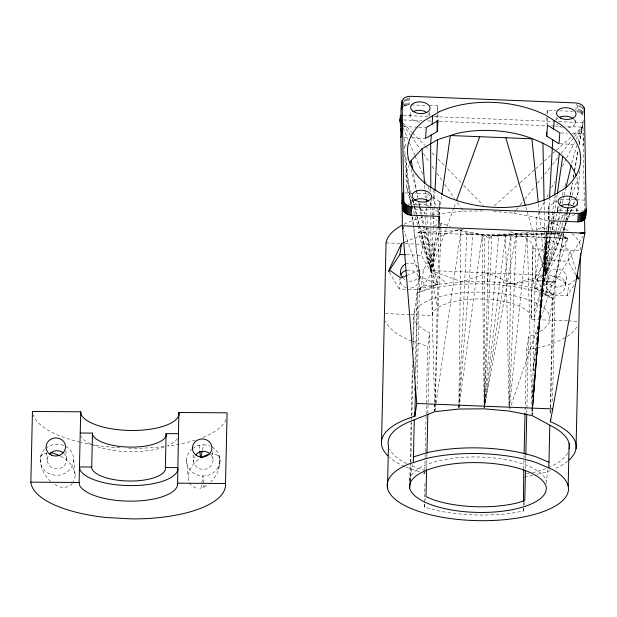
<?xml version="1.0" encoding="UTF-8"?>
<svg xmlns="http://www.w3.org/2000/svg" width="617" height="617" viewBox="0 0 617 617"><rect width="100%" height="100%" fill="white"/><g stroke="black" fill="none" stroke-linecap="round" stroke-linejoin="round"><path stroke-width="0.46" stroke-dasharray="3.08 2.31" d="M489.019 235.27L484.198 407.868L484.63 235.1M550.58 413.143L553.272 294.525C540.585 287.777 525.784 287.175 512.041 283.82C487.353 280.712 462.341 280.735 437.723 284.445L431.044 270.57L417.94 232.447L505.508 235.925L510.984 234.715L509.064 406.842M458.832 408.076L460.961 230.519L457.506 229.223M409.788 480.388L410.182 463.128M410.205 462.164L411.138 420.925M411.161 419.969L411.223 417.092M411.246 416.136L412.488 361.469M412.943 341.332L413.467 318.31L414.254 311.724L419.637 305.523A68.487 25.32 1.3 0 1 493.592 292.743A68.487 25.32 1.3 0 1 549.894 316.59L549.107 323.177L543.724 329.378L534.114 334.769L528.522 336.55L526.463 350.263L525.052 412.449M410.405 481.368L410.814 463.251M410.837 462.287L411.732 422.969M411.901 415.295L412.881 372.144M413.382 350.086L414.254 311.724M415.388 370.439L417.146 292.952L419.668 276.254L413.66 225.783M415.696 379.031L417.74 289.103L425.236 285.694L437.723 284.445L424.38 226.447M417.107 389.142L419.668 276.254L413.259 225.699M422.992 472.946L424.758 473.54L424.82 470.671M424.843 469.714L425.105 458.238M425.128 457.274L425.236 452.492M425.26 451.536L426.085 415.187M426.1 414.231L427.643 346.307L429.702 332.617L425.576 330.874L417.331 324.843L413.467 318.31M523.609 508.47L523.216 511.115L508.948 513.575A90.707 33.542 1.3 0 1 439.605 511.092L424.388 507.205L424.473 503.433M424.496 502.493L424.966 481.754M426.609 468.797L426.871 457.29M426.895 456.333L426.933 454.413M427.874 413.174L429.702 332.617M411.045 314.624L432.27 315.472L434.137 242.589A49.923 18.456 1.3 0 1 463.444 229.439M435.008 403.996L434.854 410.721L435.093 403.981M435.031 403.04L439.003 228.089M523.771 468.889L524.072 455.5M523.216 511.115L523.324 506.403M523.339 505.454L523.424 501.69M525.514 468.897L525.823 455.469M526.779 413.274L528.522 336.55M567.517 320.886L531.09 319.429L533.003 246.137A49.923 18.456 1.3 0 0 508.246 231.267M531.09 319.429L533.003 246.137M532.109 413.729L536.559 217.654L544.749 201.427M546.107 483.412L547.996 468.681M550.094 413.082L552.701 298.281L534.954 288.34L533.188 280.804L545.521 275.282L567.887 238.424L559.92 233.612M552.524 401.266L555.238 281.684L565.781 221.094M435.124 403.017L441.093 223.061L450.595 226.624M546.639 232.617L532.756 406.958L546.755 238.255L532.486 397.109L546.346 250.595L533.088 370.686L545.521 275.282L546.963 232.085L532.772 406.927L546.138 231.113M509.411 404.752L516.383 233.997L484.345 407.876L510.984 234.715M528.9 232.015L505.547 235.439L484.291 407.868L491.849 235.385L494.865 235.293M466.976 231.676L458.871 408.076L472.946 232.825L482.17 235L493.777 235.108M433.774 215.719L431.044 270.57L434.607 403.04M433.82 214.755L434.97 191.656M534.283 318.102L545.521 275.282L547.719 233.064M548.42 219.637L548.822 211.955M548.868 210.999L549.523 198.527M403.371 104.79L403.711 100.085M403.233 106.672L404.012 106.163L404.49 99.568M404.012 106.163L404.899 105.715L405.377 99.129M404.899 105.715L405.878 105.36L406.364 98.766M405.878 105.36L406.942 105.083L407.498 97.548M406.942 105.083L408.068 104.89L408.554 98.304M409.788 97.27L409.241 104.797L408.068 104.89M407.073 157.559L405.901 173.5L406.487 187.213L411.886 205.53M410.035 115.826L410.374 111.122M411.678 203.209L411.955 199.445M429.779 111.901L429.432 116.605A9.718 5.869 4.2 0 0 428.082 113.613M429.455 206.664L426.324 204.713L426.455 202.9M426.787 198.365L427.118 193.823L414.979 193.337M437.106 114.97L437.021 119.544M437.376 111.338L437.777 105.893L430.165 105.6M430.859 206.055L431.406 198.527M432.07 215.611L432.579 208.608L438.633 212.371L438.679 215.171M433.373 197.71L433.928 190.183M438.633 212.371L439.427 201.474L431.028 196.252M546.716 117.538L546.5 123.971M546.978 113.914L547.248 110.281L555.809 110.636M548.158 219.737L548.906 206.086L556.48 201.605M556.048 120.207L556.318 116.443M553.588 219.606L554.043 213.467L548.112 216.976M554.837 202.577L555.315 195.99M557.521 209.487L557.868 204.782M557.328 211.523L559.804 210.065L559.997 207.343M560.267 203.71L560.529 200.078M575.854 110.528L576.34 103.941M575.368 122.976L575.707 118.263M577.443 105.067L576.957 111.662L581.067 113.25L583.073 115.124M578.09 111.939L578.576 105.345M579.162 112.302L579.648 105.708M580.165 112.741L580.713 105.206M581.067 113.25L581.553 106.664M581.862 113.829L582.348 107.235M582.541 114.454L583.088 106.926M579.733 170.94L578.152 192.504L573.594 204.073M576.887 211.469L577.435 203.942M583.829 137.475L583.296 144.733L579.564 144.586M546.215 230.149L546.508 226.308L534.762 230.118M484.252 407.868L498.675 235.655L567.887 238.424L509.773 409.241M532.278 406.341L546.755 238.255M509.472 407.937L527.226 232.563L531.839 406.904M534.445 310.906L545.521 275.282L550.495 231.383M550.603 230.426L554.382 197.031M409.742 482.309L412.264 464.454M432.27 315.472L432.532 313.274A49.923 18.456 1.3 0 1 483.875 299.052A49.923 18.456 1.3 0 1 531.399 316.822M458.948 408.084L482.17 235L484.16 407.86M211.986 446.986A16.744 15.541 -5.2 0 1 219.567 456.48C221.156 465.604 217.4 475.622 210.79 481.97M73.678 459.364L75.174 475.622L74.634 479.532L72.968 482.88M487.06 281.591L488.278 272.922L512.041 283.82L533.188 280.804L555.238 281.684L582.826 236.442M437.314 226.825L431.044 270.57L437.214 307.011M438.942 215.41L441.803 195.442M434.97 410.729L435.934 404.05M436.072 403.102L460.961 230.519L482.941 234.745M512.041 283.82L545.521 275.282L557.182 194.556M498.814 235.092L499.5 235.038L497.449 235.162L498.929 235.463L495.937 235.224L503.804 235.108M404.999 242.057L417.925 236.751L424.319 235.254L435.085 249.908L431.615 272.999L420.524 289.813L399.122 288.957L400.634 278.884M431.615 272.999L421.311 255.322L424.319 235.254M418.881 279.563L419.938 272.529M414.362 311.593L417.146 292.952L437.723 284.445L419.668 276.254L404.274 231.244M420.524 289.813L423.532 269.752L435.085 249.908M424.758 473.54L425.105 471.218M424.388 507.205L424.92 503.673M425.445 500.14L425.715 498.374M574.034 285.278L567.17 295.69L545.767 294.833L535.456 277.156L538.919 254.065L549.562 240.275L555.431 242.257L569.599 250.209L576.633 271.634M535.456 277.156L546.546 260.335L549.562 240.275M546.084 284.653L547.132 277.627M545.767 294.833L548.775 274.773L538.919 254.065M524.142 504.945L524.535 502.307M579.263 144.185L582.911 122.629L557.969 121.634M575.916 274.858L567.948 261.199L569.599 250.209M565.527 285.432L566.583 278.406M567.17 295.69L568.82 284.699L575.576 279.54M50.741 481.437A42.411 25.297 74.1 0 1 49.352 480.188C43.445 474.149 39.233 465.195 40.807 456.688L42.558 454.289L49.028 452.832M549.894 316.59L555.238 281.684L572.468 183.064M195.951 488.055C181.753 482.733 189.666 463.228 200.51 458.454M200.972 488.07L202.962 475.946L203.972 486.952L199.823 488.494M220.045 460.513L217.863 470.871M500.935 235.262L503.125 235.139M573.463 177.372L573.957 174.526M574.62 170.732L578.268 149.877M565.951 220.146L567.262 212.572M567.432 211.623L572.368 183.226M573.363 177.542L573.856 174.704M574.512 170.917L578.137 150.085M579.124 144.409L582.911 122.629L584.446 211.053M209.757 454.22L212.626 453.942L215.85 454.459L219.567 456.48L220.099 461.107L219.382 464.532A16.744 15.541 -5.2 0 1 194.648 473.802A16.744 15.541 -5.2 0 1 191.74 449.315M440.307 226.786L431.044 270.57L446.993 283.427M440.507 225.853L441.093 223.061M202.407 450.287L203.672 444.842A16.744 15.541 -5.2 0 1 210.443 446.238M417.825 225.683L431.044 270.57L545.521 275.282L555.732 231.498M555.948 230.565L558.339 220.323M558.555 219.39L560.298 211.94M560.514 211.006L561.385 207.281M562.249 203.548L563.992 196.098M564.208 195.165L565.727 188.648M525.807 206.98L545.521 275.282L562.072 217.099L565.882 213.035M553.272 294.525L534.954 288.34L554.313 222.344M554.583 221.418L556.75 214.022M557.028 213.096L559.195 205.7M559.465 204.775L561.092 199.229M562.18 195.527L563.529 190.908M564.887 186.288L565.974 182.586M571.666 163.173L576.818 145.604M577.905 141.91L582.24 127.117L564.964 126.423M541.34 233.288L545.521 275.282L560.035 231.583M560.336 230.673L569.105 204.273M569.406 203.363L571.828 196.083M572.129 195.173L577.574 178.783L576.772 177.11M453.742 208.16L431.044 270.57L461.709 281.799L488.278 272.922M454.073 207.258L456.048 201.828M544.664 231.167L545.521 275.282L570.062 212.718M570.417 211.824L571.465 209.148M545.521 275.282L570.085 212.973M570.432 212.086L571.489 209.418M409.426 164.785L405.901 173.5L411.169 193.838M573.224 204.697L578.152 192.504L577.574 178.783M546.901 197.155L548.197 194.594M551.644 187.761L554.66 181.784M562.419 166.405L566.298 158.716M566.73 157.867L574.481 142.488M576.209 139.072L582.24 127.117L573.671 134.791M493.291 211.315L513.645 213.135L515.434 210.891M516.036 210.142L519.614 205.654M520.208 204.906L524.381 199.669M524.982 198.921L535.116 186.203M537.507 183.21L542.281 177.233M544.664 174.241L550.032 167.508M552.416 164.515L557.783 157.782M561.362 153.294L573.887 137.583M574.489 136.835L582.24 127.117M495.991 235.547L491.849 235.385L488.911 238.956L485.031 235.116L482.209 237.83M566.522 212.356L569.692 208.962M546.246 291.224L555.238 281.684L537.23 280.588M40.745 456.063L42.558 454.289M72.289 483.52C69.837 486.458 65.865 487.577 62.163 487.469A42.411 25.297 74.1 0 1 53.586 483.628M494.379 205.785L519.383 183.403M520.092 182.763L535.093 169.328M535.811 168.688L543.67 161.654M544.379 161.014L552.238 153.98M552.955 153.34L555.809 150.779M556.526 150.139L572.954 135.431M203.972 486.952L208.122 484.36M550.287 224.071L553.395 222.228M557.344 219.899L562.072 217.099M406.804 275.49L417.138 271.241L423.532 269.752M428.63 228.113L417.94 232.447L460.961 230.519L468.612 234.46L558.894 233.442M433.975 225.945L439.319 223.778M468.612 234.46L472.946 232.825M534.954 288.34L555.238 281.684M417.146 292.952L429.694 288.949A90.707 33.542 1.3 0 1 539.998 292.905L552.701 298.281M503.773 235.316L505.169 235.254M417.74 289.103L437.723 284.445M526.463 350.263L546.631 345.566A97.401 36.017 1.3 0 0 577.589 325.575M524.496 477.288L533.659 475.152M537.33 474.296L543.747 472.799A97.401 36.017 1.3 0 0 550.418 470.493M526.571 473.918L529.101 473.486M499.315 235.493L495.937 235.224M192.381 448.76A16.744 15.541 -5.2 0 1 199.33 445.343L203.672 444.842M431.622 215.217A97.401 36.017 1.3 0 1 439.327 213.76L463.313 211.114L484.908 210.937M559.904 233.696L499.677 235.046L558.963 233.642M411.138 104.875L426.362 105.453M403.395 115.441L428.337 116.443M434.098 116.667L553.164 121.441M403.68 119.96L421.92 120.693M427.681 120.924L431.522 121.079M439.204 121.387L545.76 125.652M551.521 125.883L554.398 125.999M555.362 126.038L561.123 126.269M403.587 126.616L417.809 127.179M418.758 127.218L425.391 127.488M560.753 132.91L567.285 133.172M571.951 133.357L584.091 133.843M403.742 137.545L408.477 137.73M412.272 137.884L425.545 138.416M559.951 143.8L575.823 144.432M404.713 192.928L414.046 193.298M560.598 199.175L575.761 199.777M576.71 199.815L584.291 200.124M407.652 203.965L426.324 204.713M559.804 210.065L583.497 211.014M386.049 242.867L400.394 243.445M405.184 243.638L433.874 244.787M532.695 248.744L580.52 250.664A97.401 36.017 1.3 0 0 571.874 233.542M406.418 254.728L421.311 255.322M546.546 260.335L567.948 261.199M385.394 313.598L410.097 314.585M568.465 320.925L577.967 321.31M559.611 110.798L572.931 111.353M497.988 235.625L498.675 235.655M505.547 235.439L567.887 238.424L554.629 232.871M507.498 283.411L514.169 284.236M513.645 213.135L536.559 217.654A97.401 36.017 1.3 0 1 547.626 220.986M491.849 235.385L498.567 236.99M425.221 470.447L420.478 469.236A90.707 33.542 1.3 0 1 409.827 465.118M547.873 232.362L567.887 238.424M492.991 235.054L493.392 235.177M548.775 274.773L554.652 276.748L568.82 284.699M411.77 340.946L409.125 340.06A97.401 36.017 1.3 0 1 385.455 321.11M412.65 341.247L427.643 346.307M406.233 467.293L422.113 472.645M542.25 227.688L546.67 229.539M60.751 456.256C68.14 460.089 74.811 466.861 75.174 475.622M547.965 226.393L555.138 230.727M427.118 193.823L430.25 195.766M420.115 208.114L424.704 212.865L427.118 214.369M431.939 217.361L437.283 220.685M504.652 235.339L505.508 235.925L509.048 406.048M403.209 123.261L411.955 132.231M412.626 132.917L424.735 145.342M425.414 146.036L429.447 150.17M432.139 152.931L435.502 156.386M438.193 159.147L444.926 166.042M447.618 168.803L461.076 182.609M463.768 185.37L483.281 205.384M412.094 198.959L412.896 200.641L419.46 207.435M403.125 124.534L410.236 134.761M410.783 135.547L420.084 148.936M423.37 153.656L429.386 162.317M432.124 166.251L434.862 170.184M437.052 173.331L442.52 181.205M444.71 184.352L454.559 198.52M457.297 202.461L460.583 207.181M461.13 207.968L463.313 211.114M218.217 455.323L219.667 457.59L220.099 461.107M419.668 276.254L425.236 285.694M389.281 272.089L399.122 288.957M406.487 187.213L411.693 198.126M403.194 127.788L408.038 139.311M409.526 142.851L414.74 155.26M415.118 156.147L422.568 173.878M425.545 180.966L426.285 182.74M428.152 187.167L430.01 191.602M432.625 197.802L436.35 206.672M436.72 207.559L439.327 213.76M412.156 206.448L417.555 224.765M412.896 200.641L419.19 224.881M419.429 225.814L431.044 270.57L430.882 215.811M412.611 199.384L414.285 205.854M414.524 206.78L416.436 214.176M416.676 215.102L431.044 270.57L427.766 226.501M404.143 138.517L406.51 148.805M411.246 169.39L417.709 197.448M418.997 203.062L419.645 205.87M419.861 206.803L421.581 214.284M421.797 215.225L424.164 225.513M413.567 173.608L416.452 189.612M416.622 190.553L417.809 197.139M418.827 202.792L419.336 205.615M419.506 206.556L420.863 214.084M421.033 215.025L431.044 270.57L424.704 212.865M404.197 154.15L410.598 204.705M412.171 217.107L413.135 224.742M404.143 145.797L411.169 204.836M412.526 216.266L413.544 224.835M538.394 203.703L539.057 210.382M539.15 211.338L540.955 229.47M212.31 451.829L213.012 459.457M193.005 454.66L193.622 461.331M186.589 460.274L188.116 476.902M65.896 450.657L66.651 458.855M46.499 452.408L47.247 460.606M199.33 445.343L199.746 450.024M424.697 185.301L425.622 197.756M425.985 202.546L426.841 214.045M426.91 215.001L427.689 225.537M531.862 407.868L532.047 414.616M434.63 404.004L434.808 410.721M583.798 120.384L583.844 122.313M544.094 201.443L544.279 211.029M544.294 211.986L544.649 230.21M547.248 110.281L547.31 114.014M547.379 117.747L547.503 125.22M548.906 206.086L549.145 219.883M437.777 105.893L437.9 113.25M437.916 114.176L438.031 120.608M439.427 201.474L439.674 215.48M430.797 188.918L430.805 191.802M430.836 201.404L430.874 214.855M567.648 461.169A97.401 36.017 1.3 0 1 553.958 469.059M404.39 466.467A97.401 36.017 1.3 0 1 389.412 457.236M567.733 452.978A90.707 33.542 1.3 0 1 550.102 466.807M545.914 468.558A90.707 33.542 1.3 0 1 532.695 472.722M406.688 463.622A90.707 33.542 1.3 0 1 389.605 449.006M404.027 224.287A97.401 36.017 1.3 0 1 425.182 216.721M551.043 222.22A97.401 36.017 1.3 0 1 568.874 231.259M406.842 270.331A9.741 9.039 8.5 0 1 418.827 278.375A9.741 9.039 8.5 0 1 408.955 288.216M406.449 287.807A9.741 9.039 8.5 0 1 399.438 278.784M399.824 276.455A9.741 9.039 8.5 0 1 400.433 274.989M409.665 480.458A68.526 25.336 1.3 0 1 474.712 456.942A68.526 25.336 1.3 0 1 546.176 480.581M405.531 264.107A9.741 9.039 8.5 0 1 419.884 271.349A9.741 9.039 8.5 0 1 407.498 280.781M405.176 279.779A9.741 9.039 8.5 0 1 403.194 278.259M419.838 122.097A9.718 5.869 4.2 0 1 411.284 112.942M573.586 119.004A9.741 5.877 4.2 0 1 567.447 127.935M562.426 127.464A9.741 5.877 4.2 0 1 556.896 124.194M556.503 119.667A9.741 5.877 4.2 0 1 557.652 118.356M576.039 208.43A9.741 5.877 4.2 0 1 576.324 212.942M575.137 214.253A9.741 5.877 4.2 0 1 559.719 213.898M557.621 211.029A9.741 5.877 4.2 0 1 559.264 206.71M430.381 203.001A9.741 5.877 4.2 0 1 430.111 207.489M428.198 209.086A9.741 5.877 4.2 0 1 413.344 207.682M412.156 206.271A9.741 5.877 4.2 0 1 413.768 200.533M226.077 419.398A97.401 36.017 1.3 0 1 200.941 438.132M195.18 440.122A97.401 36.017 1.3 0 1 167.739 446.068M163.937 446.554A97.401 36.017 1.3 0 1 126.508 448.089M119.891 447.788A97.401 36.017 1.3 0 1 81.097 442.389M80.148 442.165A97.401 36.017 1.3 0 1 33.21 414.886M177.472 438.471A49.491 18.302 1.3 0 1 167.662 445.667M164.168 447.024A49.491 18.302 1.3 0 1 92.419 444.834M90.576 443.993A49.491 18.302 1.3 0 1 80.866 436.15M63.859 453.271A9.741 9.039 -5.2 0 1 64.561 465.272A9.741 9.039 -5.2 0 1 51.805 467.478A9.741 9.039 -5.2 0 1 48.141 455.986M211.276 455.084A9.741 9.039 -5.2 0 1 204.196 469.39A9.741 9.039 -5.2 0 1 194.478 456.703M45.627 448.428A16.744 15.541 -5.2 0 1 73.215 455.878A16.744 15.541 -5.2 0 1 52.499 474.781A16.744 15.541 -5.2 0 1 45.002 448.999M532.656 407.891L532.139 414.616L532.679 407.914M548.783 291.17A9.741 9.039 8.5 0 0 565.141 287.761A9.741 9.039 8.5 0 0 553.488 276.208A9.741 9.039 8.5 0 0 548.783 291.17M549.84 284.136A9.741 9.039 8.5 0 0 566.198 280.735A9.741 9.039 8.5 0 0 554.544 269.174A9.741 9.039 8.5 0 0 549.84 284.136"/><path stroke-width="0.93" d="M80.225 433.011L92.481 433.095L91.694 468.288A37.136 13.728 1.3 0 0 128.351 481.013A37.136 13.728 1.3 0 0 165.317 469.861L166.112 433.612L178.375 433.697M92.481 433.095L92.465 434.36A37.136 13.728 1.3 0 0 129.123 447.086A37.136 13.728 1.3 0 0 166.089 435.934L166.112 433.612M30.85 482.155L32.454 411.462L80.711 411.801L81.344 414.948A49.491 18.302 1.3 0 0 133.511 430.473A49.491 18.302 1.3 0 0 179.185 414.13L178.853 412.488L227.11 412.827L225.506 483.512A97.401 36.017 1.3 0 1 131.49 518.897L106.186 517.493A97.401 36.017 1.3 0 1 30.85 482.155L79.107 482.486L79.74 485.633A49.491 18.302 1.3 0 0 131.907 501.158A49.491 18.302 1.3 0 0 177.58 484.815L178.853 412.488M79.107 482.486L80.711 411.801M381.561 440.793L386.049 242.867A97.401 36.017 1.3 0 1 401.767 225.46M387.484 488.24L388.448 445.829A90.707 33.542 1.3 0 1 409.341 421.75L434.838 411.678L458.824 409.04L484.175 408.824L509.156 411.053L532.07 415.573L553.102 426.91A90.707 33.542 1.3 0 1 569.26 448.814M409.657 486.073L409.619 487.962A68.487 25.32 1.3 0 0 483.774 512.449A68.487 25.32 1.3 0 0 546.045 486.235A68.526 25.336 1.3 0 0 472.09 462.611A68.526 25.336 1.3 0 0 409.619 487.962L410.405 481.368M413.297 462.596L414.262 420.185M414.346 416.359L414.431 412.534M414.933 390.53L414.994 387.661M387.923 455.863A97.401 36.017 1.3 0 1 413.845 416.575L414.848 416.336L415.549 385.725M426.586 469.761L425.977 496.608L433.928 499.978A68.487 25.32 1.3 0 0 517.216 502.963L524.797 500.541L525.476 470.817M426.956 453.456L427.851 414.138M523.748 469.846L523.424 501.69M524.118 453.58L525.028 413.405M525.846 454.513L526.756 414.231M548.845 467.933L549.809 425.522M568.99 460.035A97.401 36.017 1.3 0 0 551.351 422.082L550.387 421.758L550.433 419.845M568.18 485.957L569.136 443.546M576.023 448.582L580.45 253.525M435.016 190.692L437.553 139.689L456.835 133.434A86.75 52.368 4.2 0 1 523.1 135.478C544.194 142.296 567.609 153.34 575.969 175.429M549.57 197.563L552.763 139.874M400.896 137.429C404.336 124.996 397.309 109.379 403.85 98.203C405.917 96.707 408.547 96.26 411.045 96.329L575.214 102.908C578.854 103.101 583.859 104.597 584.422 108.793L586.15 208.268C586.921 215.456 585.764 221.989 577.697 221.896L549.161 220.801L548.366 231.691L548.251 225.251M401.474 109.24L401.968 104.774M402.107 102.892L402.315 100.07M402.407 103.17L402.616 100.34M402.045 203.741L402.839 192.851L403.217 210.158C404.258 213.459 408.03 214.801 411.153 215.225L439.69 216.413L438.895 227.311L438.695 216.104M403.217 210.158L403.842 201.682L402.091 100.772M403.464 210.875L403.842 201.682M403.857 211.569L404.482 203.101L404.089 202.399M404.397 212.24L405.022 203.772L404.482 203.101M405.076 212.873L405.693 204.397L405.022 203.772M405.87 213.443L406.487 204.975L405.693 204.397M406.773 213.96L407.39 205.484L406.487 204.975M407.768 214.4L408.392 205.924L407.39 205.484M408.847 214.762L409.464 206.286L408.392 205.924M409.981 215.04L410.598 206.564L409.464 206.286M411.153 215.225L411.77 206.757L410.598 206.564M431.306 135.007L430.666 143.769L430.797 187.954M432.101 124.117L432.718 115.649M426.524 201.99L426.725 199.268M437.229 131.506L438.031 120.608L426.339 127.526L425.545 138.416L437.229 131.506L437.037 120.462M546.708 136.11L547.503 125.22L559.812 132.871L559.017 143.761L546.708 136.11L546.647 132.377M553.557 128.984L554.182 120.508M583.99 112.78L584.338 108.068M577.697 221.896L578.322 213.428C581.314 213.274 585.163 212.233 586.088 208.986M578.869 221.804L579.486 213.335M579.988 221.619L580.612 213.143M581.052 221.341L581.677 212.865M582.039 220.979L582.656 212.503M582.926 220.539L583.551 212.063M583.705 220.022L584.322 211.554M584.353 219.451L584.978 210.975M584.87 218.827L585.494 210.351M585.248 218.156L585.865 209.68M554.598 195.119L559.357 153.132M441.942 194.486L450.387 135.532L531.931 138.794L538.201 201.79M557.321 193.599L562.665 156.564M400.688 126.485L399.839 119.806L400.51 115.325L402.431 115.402M406.804 275.49L400.772 277.974L389.921 270.362L388.81 271.279L399.909 254.466L401.551 243.476L404.135 242.412M414.848 416.336L416.776 403.487L402.431 225.845L400.51 115.325L400.742 117.23M550.387 421.758L584.831 233.157L584.577 218.742M200.718 457.544L202.191 451.197M565.943 187.715L571.165 165.356M388.81 271.279L389.983 267.77L401.551 243.476M456.703 200.016L479.733 136.704M410.135 163.042L411.192 160.428L421.989 148.898L437.553 139.689M401.69 108.546L402.06 107.875M576.301 278.984L577.767 277.881L578.26 278.869L577.227 273.462M201.659 457.729L204.682 455.84L208.801 454.313M413.421 456.942L425.969 452.94A90.707 33.542 1.3 0 1 536.273 456.896L548.976 462.272M580.026 233.211L584.831 233.157L402.431 225.845L403.356 228.545M578.322 213.428L411.77 206.757M91.717 467.023L79.454 466.938L80.094 470.085A49.491 18.302 1.3 0 0 132.254 485.61A49.491 18.302 1.3 0 0 177.935 469.267L177.603 467.624L165.348 467.539M177.249 483.18L225.506 483.512M399.909 254.466L405.492 254.69M416.776 403.487L552.354 408.917M50.702 452.94L53.216 453.109L60.003 455.832M576.386 275.66L578.26 278.869M505.832 137.753L525.275 205.129M399.839 119.806L400.703 123.547M411.192 160.428L412.719 168.904M400.927 128.39L401.412 132.208M199.831 450.965L200.425 457.521M421.989 148.898L424.558 183.388M542.96 142.943L544.071 200.479M585.394 211.693L585.464 217.454M400.842 274.31A9.741 9.039 8.5 0 1 406.032 270.539M402.639 277.658A9.741 9.039 8.5 0 1 405.531 264.107M412.804 111.785A9.718 5.869 4.2 0 1 426.524 112.333M559.357 117.292A9.741 5.877 4.2 0 1 573.062 118.58M560.992 205.662A9.741 5.877 4.2 0 1 574.682 207.065M414.339 200.178A9.741 5.877 4.2 0 1 428.668 201.157M49.522 453.981A9.741 9.039 -5.2 0 1 63.235 452.747M195.844 454.69A9.741 9.039 -5.2 0 1 209.549 453.364M439.613 111.569L424.049 120.778A86.75 52.368 4.2 0 0 426.763 184.745L443.153 194.933A86.75 52.368 4.2 0 0 548.559 198.18L564.131 188.979A86.75 52.368 4.2 0 0 561.416 125.012L545.019 114.816A86.75 52.368 4.2 0 0 439.613 111.569M425.838 458.593L408.385 464.169A90.707 33.542 1.3 0 0 413.683 509.557A90.707 33.542 1.3 0 0 536.096 513.946A90.707 33.542 1.3 0 0 552.138 469.321L536.15 462.549A90.707 33.542 1.3 0 0 425.838 458.593M584.831 233.157L580.998 233.234L584.831 233.157M413.567 111.631A9.718 5.869 4.2 0 0 429.748 109.641A9.718 5.869 4.2 0 0 417.748 101.967A9.718 5.869 4.2 0 0 413.567 111.631M560.784 118.186A9.741 5.877 4.2 0 0 575.985 114.5A9.741 5.877 4.2 0 0 562.102 108.083A9.741 5.877 4.2 0 0 560.784 118.186M562.203 206.556A9.741 5.877 4.2 0 0 577.504 203.001A9.741 5.877 4.2 0 0 563.761 196.468A9.741 5.877 4.2 0 0 562.203 206.556M415.696 200.417A9.741 5.877 4.2 0 0 431.476 197.587A9.741 5.877 4.2 0 0 418.488 190.483A9.741 5.877 4.2 0 0 415.696 200.417M195.944 455.03A9.741 9.039 -5.2 0 0 211.77 449.423A9.741 9.039 -5.2 0 0 198.821 439.551A9.741 9.039 -5.2 0 0 195.944 455.03M51.627 455.215A9.741 9.039 -5.2 0 0 65.479 446.106A9.741 9.039 -5.2 0 0 50.232 439.613A9.741 9.039 -5.2 0 0 51.627 455.215"/></g></svg>
